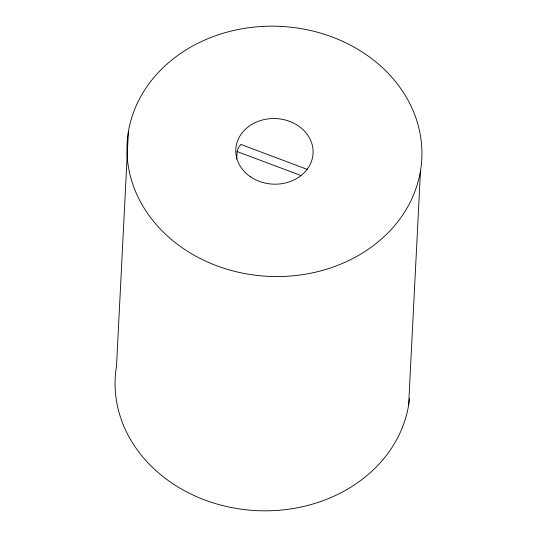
<?xml version="1.0" encoding="UTF-8"?>
<svg xmlns="http://www.w3.org/2000/svg" width="537" height="537" viewBox="0 0 537 537"><rect width="100%" height="100%" fill="white"/><g stroke="black" fill="none" stroke-linecap="round" stroke-linejoin="round"><path stroke-width="0.81" d="M128.39 131.74L116.522 366.012A147.554 125.134 2.9 0 0 245.792 509.761A147.554 125.134 2.9 0 0 409.503 398.635M236.73 159.046L237.112 151.548L238.361 147.762L240.724 144.399L307.654 169.531M408.61 405.26L420.478 170.988A147.554 125.134 2.9 0 0 219.324 34.469A147.554 125.134 2.9 0 0 183.5 248.631A147.554 125.134 2.9 0 0 420.478 170.988M237.112 151.548L300.928 175.512M250.591 176.868A38.684 32.804 2.9 0 0 312.722 156.509A38.684 32.804 2.9 0 0 259.982 120.718A38.684 32.804 2.9 0 0 250.591 176.868"/></g></svg>
